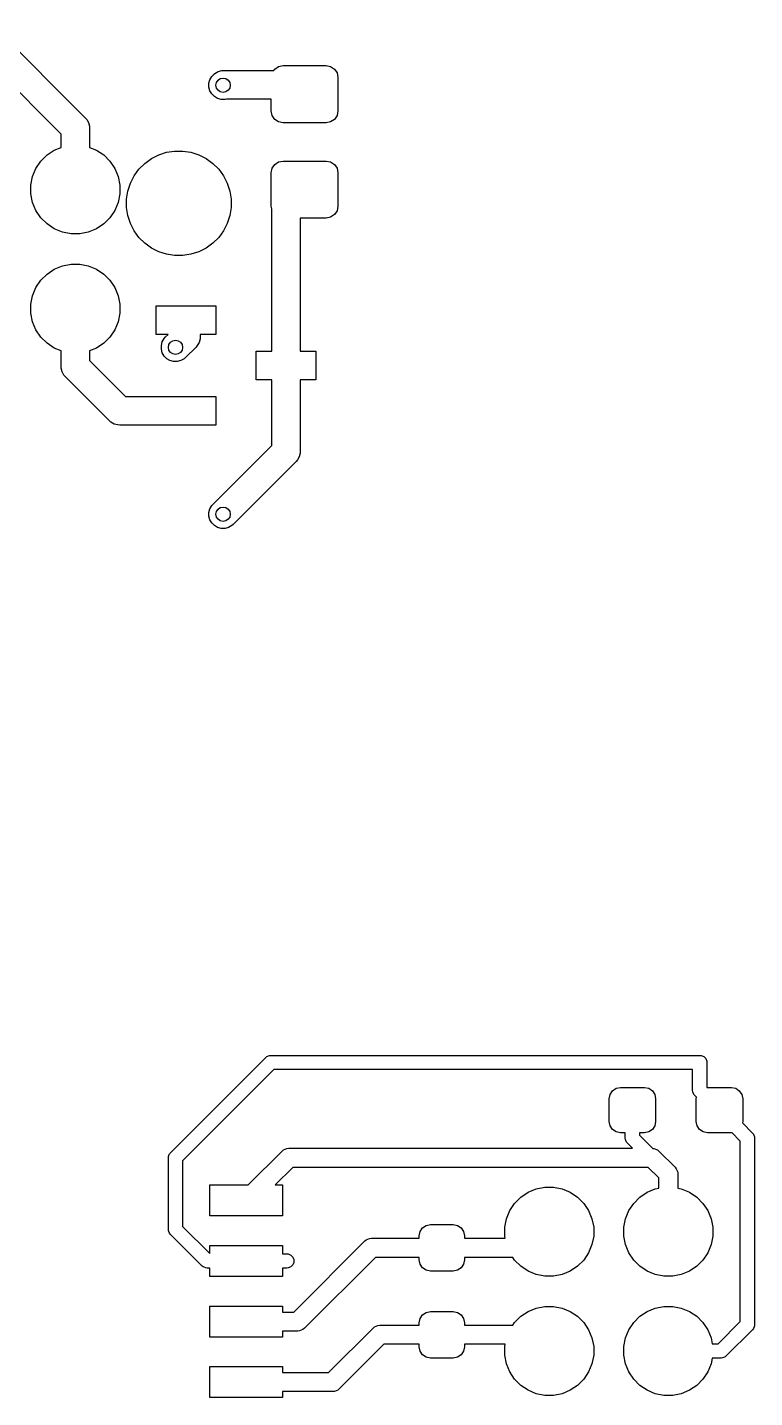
# Model space of a CAD drawing. Header units: inches. Extents: x 1.32 to 5.22, y -7.01 to -1.14.
# Drawn here: x 4.523 to 5.124, y -2.304 to -1.173 of the extents above; entities that cross this region are included whole.
import ezdxf

# ---------------------------------------------------------------- set-up
doc = ezdxf.new("R2010")
doc.units = ezdxf.units.IN
doc.header["$MEASUREMENT"] = 0
doc.layers.add('B.Cu', color=153, linetype='CONTINUOUS', true_color=0x4d7fc4)

msp = doc.modelspace()

# ---------------------------------------------------------------- linework, layer by layer
at = {"layer": 'B.Cu', "linetype": 'CONTINUOUS'}
for p, q in [((4.4965, -1.1728), (4.5713, -1.2476)), ((4.5512, -1.2608), (4.4833, -1.1929)), ((4.6771, -1.2117), (4.6782, -1.2107)), ((4.6782, -1.2107), (4.6809, -1.2092)), ((4.6809, -1.2092), (4.6839, -1.2084)), ((4.6839, -1.2084), (4.6854, -1.2083)), ((4.6854, -1.2083), (4.727, -1.2083)), ((4.727, -1.2083), (4.7277, -1.2072)), ((4.7277, -1.2072), (4.7309, -1.2051)), ((4.7309, -1.2051), (4.7346, -1.2043)), ((4.7346, -1.2043), (4.7701, -1.2043)), ((4.7701, -1.2043), (4.7738, -1.2051)), ((4.7738, -1.2051), (4.777, -1.2072)), ((4.777, -1.2072), (4.7792, -1.2104)), ((4.7792, -1.2104), (4.7799, -1.2142)), ((4.6733, -1.2189), (4.6741, -1.216)), ((4.6733, -1.222), (4.6733, -1.2189)), ((4.6741, -1.225), (4.6733, -1.222)), ((4.6741, -1.216), (4.6757, -1.2133)), ((4.6757, -1.2133), (4.6767, -1.2121)), ((4.6767, -1.2121), (4.6771, -1.2117)), ((4.7799, -1.2142), (4.7799, -1.2417)), ((4.6757, -1.2277), (4.6741, -1.225)), ((4.6778, -1.2298), (4.6757, -1.2277)), ((4.6805, -1.2314), (4.6778, -1.2298)), ((4.6835, -1.2322), (4.6805, -1.2314)), ((4.6866, -1.2322), (4.6835, -1.2322)), ((4.6877, -1.2319), (4.6866, -1.2322)), ((4.7248, -1.2319), (4.6877, -1.2319)), ((4.7248, -1.2417), (4.7248, -1.2319)), ((4.7256, -1.2455), (4.7248, -1.2417)), ((4.7799, -1.2417), (4.7792, -1.2455)), ((4.5713, -1.2476), (4.5724, -1.2487)), ((4.5724, -1.2487), (4.5739, -1.2514)), ((4.5739, -1.2514), (4.5747, -1.2544)), ((4.5747, -1.2544), (4.5748, -1.2559)), ((4.5748, -1.2559), (4.5748, -1.2718)), ((4.7277, -1.2487), (4.7256, -1.2455)), ((4.7309, -1.2508), (4.7277, -1.2487)), ((4.7346, -1.2516), (4.7309, -1.2508)), ((4.7701, -1.2516), (4.7346, -1.2516)), ((4.7738, -1.2508), (4.7701, -1.2516)), ((4.777, -1.2487), (4.7738, -1.2508)), ((4.7792, -1.2455), (4.777, -1.2487)), ((4.5512, -1.2718), (4.5512, -1.2608)), ((4.5345, -1.2832), (4.5396, -1.2781)), ((4.5396, -1.2781), (4.5456, -1.2741)), ((4.5456, -1.2741), (4.5512, -1.2718)), ((4.5748, -1.2718), (4.5804, -1.2741)), ((4.5804, -1.2741), (4.5864, -1.2781)), ((4.5864, -1.2781), (4.5915, -1.2832)), ((4.6258, -1.2811), (4.6319, -1.278)), ((4.6319, -1.278), (4.6383, -1.2759)), ((4.6383, -1.2759), (4.645, -1.2749)), ((4.645, -1.2749), (4.6518, -1.2749)), ((4.6518, -1.2749), (4.6585, -1.2759)), ((4.6585, -1.2759), (4.665, -1.278)), ((4.665, -1.278), (4.6711, -1.2811)), ((4.5277, -1.2959), (4.5304, -1.2892)), ((4.5304, -1.2892), (4.5345, -1.2832)), ((4.5915, -1.2832), (4.5955, -1.2892)), ((4.5955, -1.2892), (4.5983, -1.2959)), ((4.6115, -1.2954), (4.6155, -1.2899)), ((4.6155, -1.2899), (4.6203, -1.2851)), ((4.6203, -1.2851), (4.6258, -1.2811)), ((4.6711, -1.2811), (4.6766, -1.2851)), ((4.6766, -1.2851), (4.6814, -1.2899)), ((4.6814, -1.2899), (4.6854, -1.2954)), ((4.7248, -1.2929), (4.7256, -1.2891)), ((4.7256, -1.2891), (4.7277, -1.286)), ((4.7277, -1.286), (4.7309, -1.2838)), ((4.7309, -1.2838), (4.7346, -1.2831)), ((4.7346, -1.2831), (4.7701, -1.2831)), ((4.7701, -1.2831), (4.7738, -1.2838)), ((4.7738, -1.2838), (4.777, -1.286)), ((4.777, -1.286), (4.7792, -1.2891)), ((4.7792, -1.2891), (4.7799, -1.2929)), ((4.5263, -1.303), (4.5277, -1.2959)), ((4.5983, -1.2959), (4.5997, -1.303)), ((4.6084, -1.3015), (4.6115, -1.2954)), ((4.6854, -1.2954), (4.6884, -1.3015)), ((4.7248, -1.3205), (4.7248, -1.2929)), ((4.7799, -1.2929), (4.7799, -1.3205)), ((4.5263, -1.3102), (4.5263, -1.303)), ((4.5277, -1.3173), (4.5263, -1.3102)), ((4.5997, -1.3102), (4.5983, -1.3173)), ((4.5997, -1.303), (4.5997, -1.3102)), ((4.6053, -1.3146), (4.6063, -1.3079)), ((4.6063, -1.3079), (4.6084, -1.3015)), ((4.6884, -1.3015), (4.6905, -1.3079)), ((4.6905, -1.3079), (4.6916, -1.3146)), ((4.5304, -1.324), (4.5277, -1.3173)), ((4.5983, -1.3173), (4.5955, -1.324)), ((4.6053, -1.3214), (4.6053, -1.3146)), ((4.6063, -1.3281), (4.6053, -1.3214)), ((4.6916, -1.3214), (4.6905, -1.3281)), ((4.6916, -1.3146), (4.6916, -1.3214)), ((4.7252, -1.3225), (4.7248, -1.3205)), ((4.7252, -1.4402), (4.7252, -1.3225)), ((4.7799, -1.3205), (4.7792, -1.3242)), ((4.5345, -1.33), (4.5304, -1.324)), ((4.5396, -1.3351), (4.5345, -1.33)), ((4.5456, -1.3392), (4.5396, -1.3351)), ((4.5864, -1.3351), (4.5804, -1.3392)), ((4.5915, -1.33), (4.5864, -1.3351)), ((4.5955, -1.324), (4.5915, -1.33)), ((4.6084, -1.3346), (4.6063, -1.3281)), ((4.6115, -1.3407), (4.6084, -1.3346)), ((4.6884, -1.3346), (4.6854, -1.3407)), ((4.6905, -1.3281), (4.6884, -1.3346)), ((4.7701, -1.3303), (4.7488, -1.3303)), ((4.7488, -1.3303), (4.7488, -1.4402)), ((4.7738, -1.3296), (4.7701, -1.3303)), ((4.777, -1.3274), (4.7738, -1.3296)), ((4.7792, -1.3242), (4.777, -1.3274)), ((4.5523, -1.3419), (4.5456, -1.3392)), ((4.5594, -1.3433), (4.5523, -1.3419)), ((4.5666, -1.3433), (4.5594, -1.3433)), ((4.5737, -1.3419), (4.5666, -1.3433)), ((4.5804, -1.3392), (4.5737, -1.3419)), ((4.6155, -1.3462), (4.6115, -1.3407)), ((4.6203, -1.351), (4.6155, -1.3462)), ((4.6814, -1.3462), (4.6766, -1.351)), ((4.6854, -1.3407), (4.6814, -1.3462)), ((4.6258, -1.355), (4.6203, -1.351)), ((4.6319, -1.358), (4.6258, -1.355)), ((4.6711, -1.355), (4.665, -1.358)), ((4.6766, -1.351), (4.6711, -1.355)), ((4.5523, -1.3697), (4.5594, -1.3683)), ((4.5594, -1.3683), (4.5666, -1.3683)), ((4.5666, -1.3683), (4.5737, -1.3697)), ((4.6383, -1.3601), (4.6319, -1.358)), ((4.645, -1.3612), (4.6383, -1.3601)), ((4.6518, -1.3612), (4.645, -1.3612)), ((4.6585, -1.3601), (4.6518, -1.3612)), ((4.665, -1.358), (4.6585, -1.3601)), ((4.5345, -1.3816), (4.5396, -1.3765)), ((4.5396, -1.3765), (4.5456, -1.3725)), ((4.5456, -1.3725), (4.5523, -1.3697)), ((4.5737, -1.3697), (4.5804, -1.3725)), ((4.5804, -1.3725), (4.5864, -1.3765)), ((4.5864, -1.3765), (4.5915, -1.3816)), ((4.5277, -1.3943), (4.5304, -1.3876)), ((4.5304, -1.3876), (4.5345, -1.3816)), ((4.5915, -1.3816), (4.5955, -1.3876)), ((4.5955, -1.3876), (4.5983, -1.3943)), ((4.5263, -1.4014), (4.5277, -1.3943)), ((4.5263, -1.4087), (4.5263, -1.4014)), ((4.5983, -1.3943), (4.5997, -1.4014)), ((4.5997, -1.4014), (4.5997, -1.4087)), ((4.6297, -1.4264), (4.6297, -1.4028)), ((4.6297, -1.4028), (4.6789, -1.4028)), ((4.6789, -1.4028), (4.6789, -1.4264)), ((4.5277, -1.4158), (4.5263, -1.4087)), ((4.5997, -1.4087), (4.5983, -1.4158)), ((4.5304, -1.4224), (4.5277, -1.4158)), ((4.5345, -1.4285), (4.5304, -1.4224)), ((4.5955, -1.4224), (4.5915, -1.4285)), ((4.5983, -1.4158), (4.5955, -1.4224)), ((4.5396, -1.4336), (4.5345, -1.4285)), ((4.5456, -1.4376), (4.5396, -1.4336)), ((4.5864, -1.4336), (4.5804, -1.4376)), ((4.5915, -1.4285), (4.5864, -1.4336)), ((4.6396, -1.4264), (4.6297, -1.4264)), ((4.634, -1.4355), (4.6348, -1.4325)), ((4.634, -1.4385), (4.634, -1.4355)), ((4.6348, -1.4325), (4.6363, -1.4298)), ((4.6363, -1.4298), (4.6373, -1.4287)), ((4.6373, -1.4287), (4.6396, -1.4264)), ((4.6627, -1.4367), (4.654, -1.4454)), ((4.6637, -1.4355), (4.6627, -1.4367)), ((4.6652, -1.4329), (4.6637, -1.4355)), ((4.666, -1.4299), (4.6652, -1.4329)), ((4.6661, -1.4283), (4.666, -1.4299)), ((4.6789, -1.4264), (4.6661, -1.4264)), ((4.6661, -1.4264), (4.6661, -1.4283)), ((4.5512, -1.4399), (4.5456, -1.4376)), ((4.5512, -1.4528), (4.5512, -1.4399)), ((4.5804, -1.4376), (4.5748, -1.4399)), ((4.5748, -1.4399), (4.5748, -1.4479)), ((4.5748, -1.4479), (4.6045, -1.4776)), ((4.6348, -1.4415), (4.634, -1.4385)), ((4.6363, -1.4442), (4.6348, -1.4415)), ((4.6385, -1.4464), (4.6363, -1.4442)), ((4.6411, -1.4479), (4.6385, -1.4464)), ((4.6441, -1.4487), (4.6411, -1.4479)), ((4.6502, -1.4479), (4.6472, -1.4487)), ((4.6529, -1.4464), (4.6502, -1.4479)), ((4.654, -1.4454), (4.6529, -1.4464)), ((4.7124, -1.4638), (4.7124, -1.4402)), ((4.7124, -1.4402), (4.7252, -1.4402)), ((4.7488, -1.4402), (4.7616, -1.4402)), ((4.7616, -1.4402), (4.7616, -1.4638)), ((4.5513, -1.4543), (4.5512, -1.4528)), ((4.5521, -1.4573), (4.5513, -1.4543)), ((4.5536, -1.4599), (4.5521, -1.4573)), ((4.6472, -1.4487), (4.6441, -1.4487)), ((4.5546, -1.4611), (4.5536, -1.4599)), ((4.5913, -1.4977), (4.5546, -1.4611)), ((4.7252, -1.4638), (4.7124, -1.4638)), ((4.7252, -1.5179), (4.7252, -1.4638)), ((4.7616, -1.4638), (4.7488, -1.4638)), ((4.7488, -1.4638), (4.7488, -1.5228)), ((4.6045, -1.4776), (4.6543, -1.4776)), ((4.6543, -1.4776), (4.6789, -1.4776)), ((4.6789, -1.4776), (4.6789, -1.5012)), ((4.5924, -1.4987), (4.5913, -1.4977)), ((4.5951, -1.5003), (4.5924, -1.4987)), ((4.5981, -1.5011), (4.5951, -1.5003)), ((4.5996, -1.5012), (4.5981, -1.5011)), ((4.6297, -1.5012), (4.5996, -1.5012)), ((4.6789, -1.5012), (4.6297, -1.5012)), ((4.6767, -1.5665), (4.7252, -1.5179)), ((4.7479, -1.5274), (4.7464, -1.53)), ((4.7487, -1.5244), (4.7479, -1.5274)), ((4.7488, -1.5228), (4.7487, -1.5244)), ((4.7454, -1.5312), (4.6934, -1.5832)), ((4.7464, -1.53), (4.7454, -1.5312)), ((4.6733, -1.5733), (4.6741, -1.5703)), ((4.6741, -1.5703), (4.6757, -1.5676)), ((4.6757, -1.5676), (4.6767, -1.5665)), ((4.6733, -1.5763), (4.6733, -1.5733)), ((4.6741, -1.5793), (4.6733, -1.5763)), ((4.6757, -1.582), (4.6741, -1.5793)), ((4.6778, -1.5842), (4.6757, -1.582)), ((4.6805, -1.5857), (4.6778, -1.5842)), ((4.6922, -1.5842), (4.6896, -1.5857)), ((4.6934, -1.5832), (4.6922, -1.5842)), ((4.6835, -1.5865), (4.6805, -1.5857)), ((4.6866, -1.5865), (4.6835, -1.5865)), ((4.6896, -1.5857), (4.6866, -1.5865)), ((4.6415, -2.1021), (4.7202, -2.0234)), ((4.7202, -2.0234), (4.7211, -2.0226)), ((4.7211, -2.0226), (4.7224, -2.0221)), ((4.7224, -2.0221), (4.7233, -2.0218)), ((4.7233, -2.0218), (4.7244, -2.0217)), ((4.7244, -2.0217), (5.0787, -2.0217)), ((5.0787, -2.0217), (5.0799, -2.0218)), ((5.0799, -2.0218), (5.082, -2.0226)), ((5.082, -2.0226), (5.0837, -2.0243)), ((5.0837, -2.0243), (5.0845, -2.0264)), ((4.7269, -2.0335), (4.6516, -2.1087)), ((5.0728, -2.0335), (4.7269, -2.0335)), ((5.0728, -2.0507), (5.0728, -2.0335)), ((5.0845, -2.0264), (5.0846, -2.0276)), ((5.0846, -2.0276), (5.0846, -2.0482)), ((5.0039, -2.0576), (5.0046, -2.054)), ((5.0039, -2.0763), (5.0039, -2.0576)), ((5.0046, -2.054), (5.0067, -2.051)), ((5.0067, -2.051), (5.0097, -2.0489)), ((5.0097, -2.0489), (5.0133, -2.0482)), ((5.0133, -2.0482), (5.033, -2.0482)), ((5.033, -2.0482), (5.0366, -2.0489)), ((5.0366, -2.0489), (5.0396, -2.051)), ((5.0396, -2.051), (5.0416, -2.054)), ((5.0416, -2.054), (5.0423, -2.0576)), ((5.0423, -2.0576), (5.0423, -2.0763)), ((5.0729, -2.0518), (5.0728, -2.0507)), ((5.0738, -2.054), (5.0729, -2.0518)), ((5.0746, -2.0549), (5.0738, -2.054)), ((5.076, -2.0563), (5.0746, -2.0549)), ((5.0758, -2.0576), (5.076, -2.0563)), ((5.0758, -2.0763), (5.0758, -2.0576)), ((5.0846, -2.0482), (5.0847, -2.0483)), ((5.0847, -2.0483), (5.0851, -2.0482)), ((5.0851, -2.0482), (5.1048, -2.0482)), ((5.1048, -2.0482), (5.1084, -2.0489)), ((5.1084, -2.0489), (5.1114, -2.051)), ((5.1114, -2.051), (5.1135, -2.054)), ((5.1135, -2.054), (5.1142, -2.0576)), ((5.1142, -2.0576), (5.1142, -2.0763)), ((5.0046, -2.0799), (5.0039, -2.0763)), ((5.0067, -2.0829), (5.0046, -2.0799)), ((5.0416, -2.0799), (5.0396, -2.0829)), ((5.0423, -2.0763), (5.0416, -2.0799)), ((5.0765, -2.0799), (5.0758, -2.0763)), ((5.0785, -2.0829), (5.0765, -2.0799)), ((5.1142, -2.0763), (5.1139, -2.0775)), ((5.1139, -2.0775), (5.1223, -2.0859)), ((5.0097, -2.0849), (5.0067, -2.0829)), ((5.0133, -2.0856), (5.0097, -2.0849)), ((5.0172, -2.0856), (5.0133, -2.0856)), ((5.0172, -2.0901), (5.0172, -2.0856)), ((5.0173, -2.0912), (5.0172, -2.0901)), ((5.0182, -2.0933), (5.0173, -2.0912)), ((5.019, -2.0942), (5.0182, -2.0933)), ((5.033, -2.0856), (5.029, -2.0856)), ((5.029, -2.0856), (5.029, -2.0876)), ((5.029, -2.0876), (5.0399, -2.0985)), ((5.0366, -2.0849), (5.033, -2.0856)), ((5.0396, -2.0829), (5.0366, -2.0849)), ((5.0816, -2.0849), (5.0785, -2.0829)), ((5.0851, -2.0856), (5.0816, -2.0849)), ((5.1048, -2.0856), (5.0851, -2.0856)), ((5.1052, -2.0855), (5.1048, -2.0856)), ((5.1122, -2.0925), (5.1052, -2.0855)), ((5.1122, -2.2416), (5.1122, -2.0925)), ((5.1223, -2.0859), (5.123, -2.0868)), ((5.123, -2.0868), (5.1234, -2.0877)), ((5.1234, -2.0877), (5.1239, -2.0889)), ((5.1239, -2.0889), (5.124, -2.0901)), ((5.124, -2.0901), (5.124, -2.2441)), ((4.6399, -2.1051), (4.6406, -2.1035)), ((4.6406, -2.1035), (4.6408, -2.103)), ((4.6408, -2.103), (4.6415, -2.1021)), ((4.7057, -2.1287), (4.7337, -2.1007)), ((4.7337, -2.1007), (4.7349, -2.0998)), ((4.7349, -2.0998), (4.7377, -2.0986)), ((4.7377, -2.0986), (4.7393, -2.0984)), ((4.7393, -2.0984), (5.0231, -2.0984)), ((5.0231, -2.0984), (5.019, -2.0942)), ((5.0399, -2.0985), (5.0409, -2.0986)), ((5.0409, -2.0986), (5.0437, -2.0998)), ((5.0437, -2.0998), (5.0449, -2.1007)), ((5.0449, -2.1007), (5.0583, -2.1141)), ((4.6398, -2.1063), (4.6399, -2.1051)), ((4.6398, -2.1654), (4.6398, -2.1063)), ((4.6516, -2.1087), (4.6516, -2.1629)), ((4.7425, -2.1142), (4.7279, -2.1287)), ((5.0361, -2.1142), (4.7425, -2.1142)), ((5.0449, -2.1229), (5.0361, -2.1142)), ((5.0583, -2.1141), (5.0593, -2.1153)), ((5.0593, -2.1153), (5.0605, -2.1181)), ((5.0449, -2.1314), (5.0449, -2.1229)), ((5.0605, -2.1181), (5.0606, -2.1197)), ((5.0606, -2.1197), (5.0606, -2.1314)), ((4.674, -2.1543), (4.674, -2.1287)), ((4.674, -2.1287), (4.7057, -2.1287)), ((4.7279, -2.1287), (4.734, -2.1287)), ((4.734, -2.1287), (4.734, -2.1543)), ((4.9309, -2.1388), (4.9369, -2.1348)), ((4.9369, -2.1348), (4.9436, -2.132)), ((4.9436, -2.132), (4.9507, -2.1306)), ((4.9507, -2.1306), (4.9579, -2.1306)), ((4.9579, -2.1306), (4.965, -2.132)), ((4.965, -2.132), (4.9717, -2.1348)), ((4.9717, -2.1348), (4.9777, -2.1388)), ((5.0293, -2.1388), (5.0354, -2.1348)), ((5.0354, -2.1348), (5.042, -2.132)), ((5.042, -2.132), (5.0449, -2.1314)), ((5.0606, -2.1314), (5.0635, -2.132)), ((5.0635, -2.132), (5.0702, -2.1348)), ((5.0702, -2.1348), (5.0762, -2.1388)), ((4.919, -2.1566), (4.9218, -2.1499)), ((4.9218, -2.1499), (4.9258, -2.1439)), ((4.9258, -2.1439), (4.9309, -2.1388)), ((4.9777, -2.1388), (4.9829, -2.1439)), ((4.9829, -2.1439), (4.9869, -2.1499)), ((4.9869, -2.1499), (4.9897, -2.1566)), ((5.0174, -2.1566), (5.0202, -2.1499)), ((5.0202, -2.1499), (5.0242, -2.1439)), ((5.0242, -2.1439), (5.0293, -2.1388)), ((5.0762, -2.1388), (5.0813, -2.1439)), ((5.0813, -2.1439), (5.0853, -2.1499)), ((5.0853, -2.1499), (5.0881, -2.1566)), ((4.734, -2.1543), (4.674, -2.1543)), ((4.9176, -2.1637), (4.919, -2.1566)), ((4.9897, -2.1566), (4.9911, -2.1637)), ((5.016, -2.1637), (5.0174, -2.1566)), ((5.0881, -2.1566), (5.0895, -2.1637)), ((4.6399, -2.1665), (4.6398, -2.1654)), ((4.6401, -2.1671), (4.6399, -2.1665)), ((4.6408, -2.1686), (4.6401, -2.1671)), ((4.6415, -2.1695), (4.6408, -2.1686)), ((4.6677, -2.1957), (4.6415, -2.1695)), ((4.6516, -2.1629), (4.674, -2.1853)), ((4.847, -2.1708), (4.8478, -2.1672)), ((4.847, -2.1727), (4.847, -2.1708)), ((4.8478, -2.1672), (4.8498, -2.1642)), ((4.8498, -2.1642), (4.8528, -2.1621)), ((4.8528, -2.1621), (4.8564, -2.1614)), ((4.8564, -2.1614), (4.8751, -2.1614)), ((4.8751, -2.1614), (4.8787, -2.1621)), ((4.8787, -2.1621), (4.8817, -2.1642)), ((4.8817, -2.1642), (4.8837, -2.1672)), ((4.8837, -2.1672), (4.8844, -2.1708)), ((4.8844, -2.1708), (4.8844, -2.1727)), ((4.9176, -2.1709), (4.9176, -2.1637)), ((4.918, -2.1727), (4.9176, -2.1709)), ((4.9911, -2.1709), (4.9897, -2.178)), ((4.9911, -2.1637), (4.9911, -2.1709)), ((5.016, -2.1709), (5.016, -2.1637)), ((5.0174, -2.178), (5.016, -2.1709)), ((5.0895, -2.1709), (5.0881, -2.178)), ((5.0895, -2.1637), (5.0895, -2.1709)), ((4.674, -2.1853), (4.674, -2.1787)), ((4.674, -2.1787), (4.734, -2.1787)), ((4.734, -2.1787), (4.734, -2.1856)), ((4.7434, -2.2337), (4.802, -2.175)), ((4.802, -2.175), (4.8032, -2.1741)), ((4.8032, -2.1741), (4.806, -2.1729)), ((4.8032, -2.1741), (4.8032, -2.1741)), ((4.806, -2.1729), (4.8076, -2.1727)), ((4.8076, -2.1727), (4.847, -2.1727)), ((4.8844, -2.1727), (4.918, -2.1727)), ((4.9897, -2.178), (4.9869, -2.1847)), ((5.0202, -2.1847), (5.0174, -2.178)), ((5.0881, -2.178), (5.0853, -2.1847)), ((4.734, -2.1856), (4.7376, -2.1856)), ((4.7376, -2.1856), (4.7388, -2.1857)), ((4.7388, -2.1857), (4.7409, -2.1866)), ((4.7409, -2.1866), (4.7425, -2.1883)), ((4.7425, -2.1948), (4.7409, -2.1964)), ((4.7425, -2.1883), (4.7434, -2.1904)), ((4.7434, -2.1927), (4.7425, -2.1948)), ((4.7434, -2.1904), (4.7434, -2.1927)), ((4.8108, -2.1885), (4.7522, -2.2471)), ((4.847, -2.1885), (4.8108, -2.1885)), ((4.847, -2.1905), (4.847, -2.1885)), ((4.8478, -2.194), (4.847, -2.1905)), ((4.8498, -2.1971), (4.8478, -2.194)), ((4.8837, -2.194), (4.8817, -2.1971)), ((4.8844, -2.1905), (4.8837, -2.194)), ((4.9243, -2.1885), (4.8844, -2.1885)), ((4.8844, -2.1885), (4.8844, -2.1905)), ((4.9258, -2.1907), (4.9243, -2.1885)), ((4.9309, -2.1959), (4.9258, -2.1907)), ((4.9829, -2.1907), (4.9777, -2.1959)), ((4.9869, -2.1847), (4.9829, -2.1907)), ((5.0242, -2.1907), (5.0202, -2.1847)), ((5.0293, -2.1959), (5.0242, -2.1907)), ((5.0813, -2.1907), (5.0762, -2.1959)), ((5.0853, -2.1847), (5.0813, -2.1907)), ((4.6686, -2.1964), (4.6677, -2.1957)), ((4.6693, -2.1967), (4.6686, -2.1964)), ((4.6707, -2.1973), (4.6693, -2.1967)), ((4.6719, -2.1974), (4.6707, -2.1973)), ((4.674, -2.1974), (4.6719, -2.1974)), ((4.674, -2.2043), (4.674, -2.1974)), ((4.734, -2.2043), (4.674, -2.2043)), ((4.7376, -2.1974), (4.734, -2.1974)), ((4.734, -2.1974), (4.734, -2.2043)), ((4.7388, -2.1973), (4.7376, -2.1974)), ((4.7409, -2.1964), (4.7388, -2.1973)), ((4.8528, -2.1991), (4.8498, -2.1971)), ((4.8564, -2.1998), (4.8528, -2.1991)), ((4.8751, -2.1998), (4.8564, -2.1998)), ((4.8787, -2.1991), (4.8751, -2.1998)), ((4.8817, -2.1971), (4.8787, -2.1991)), ((4.9369, -2.1999), (4.9309, -2.1959)), ((4.9436, -2.2026), (4.9369, -2.1999)), ((4.9507, -2.2041), (4.9436, -2.2026)), ((4.9579, -2.2041), (4.9507, -2.2041)), ((4.965, -2.2026), (4.9579, -2.2041)), ((4.9717, -2.1999), (4.965, -2.2026)), ((4.9777, -2.1959), (4.9717, -2.1999)), ((5.0354, -2.1999), (5.0293, -2.1959)), ((5.042, -2.2026), (5.0354, -2.1999)), ((5.0491, -2.2041), (5.042, -2.2026)), ((5.0564, -2.2041), (5.0491, -2.2041)), ((5.0635, -2.2026), (5.0564, -2.2041)), ((5.0702, -2.1999), (5.0635, -2.2026)), ((5.0762, -2.1959), (5.0702, -2.1999)), ((4.674, -2.2543), (4.674, -2.2287)), ((4.674, -2.2287), (4.734, -2.2287)), ((4.734, -2.2287), (4.734, -2.2337)), ((4.9436, -2.2304), (4.9507, -2.229)), ((4.9507, -2.229), (4.9579, -2.229)), ((4.9579, -2.229), (4.965, -2.2304)), ((5.042, -2.2304), (5.0491, -2.229)), ((5.0491, -2.229), (5.0564, -2.229)), ((5.0564, -2.229), (5.0635, -2.2304)), ((4.734, -2.2337), (4.7434, -2.2337)), ((4.847, -2.2426), (4.8478, -2.239)), ((4.8478, -2.239), (4.8498, -2.236)), ((4.8498, -2.236), (4.8528, -2.234)), ((4.8528, -2.234), (4.8564, -2.2333)), ((4.8564, -2.2333), (4.8751, -2.2333)), ((4.8751, -2.2333), (4.8787, -2.234)), ((4.8787, -2.234), (4.8817, -2.236)), ((4.8817, -2.236), (4.8837, -2.239)), ((4.8837, -2.239), (4.8844, -2.2426)), ((4.9258, -2.2423), (4.9309, -2.2372)), ((4.9309, -2.2372), (4.9369, -2.2332)), ((4.9369, -2.2332), (4.9436, -2.2304)), ((4.965, -2.2304), (4.9717, -2.2332)), ((4.9717, -2.2332), (4.9777, -2.2372)), ((4.9777, -2.2372), (4.9829, -2.2423)), ((5.0242, -2.2423), (5.0293, -2.2372)), ((5.0293, -2.2372), (5.0354, -2.2332)), ((5.0354, -2.2332), (5.042, -2.2304)), ((5.0635, -2.2304), (5.0702, -2.2332)), ((5.0702, -2.2332), (5.0762, -2.2372)), ((5.0762, -2.2372), (5.0813, -2.2423)), ((4.7467, -2.2494), (4.734, -2.2494)), ((4.734, -2.2494), (4.734, -2.2543)), ((4.7482, -2.2493), (4.7467, -2.2494)), ((4.751, -2.2481), (4.7482, -2.2493)), ((4.7522, -2.2471), (4.751, -2.2481)), ((4.7721, -2.2837), (4.8089, -2.2469)), ((4.8089, -2.2469), (4.8101, -2.2459)), ((4.8101, -2.2459), (4.8129, -2.2447)), ((4.8129, -2.2447), (4.8145, -2.2446)), ((4.8145, -2.2446), (4.847, -2.2446)), ((4.847, -2.2446), (4.847, -2.2426)), ((4.8844, -2.2426), (4.8844, -2.2446)), ((4.8844, -2.2446), (4.9243, -2.2446)), ((4.9243, -2.2446), (4.9258, -2.2423)), ((4.9829, -2.2423), (4.9869, -2.2483)), ((4.9869, -2.2483), (4.9897, -2.255)), ((5.0174, -2.255), (5.0202, -2.2483)), ((5.0202, -2.2483), (5.0242, -2.2423)), ((5.0813, -2.2423), (5.0853, -2.2483)), ((5.0853, -2.2483), (5.0881, -2.255)), ((5.094, -2.2598), (5.1122, -2.2416)), ((5.1223, -2.2483), (5.1006, -2.2699)), ((5.123, -2.2474), (5.1223, -2.2483)), ((5.1236, -2.2459), (5.123, -2.2474)), ((5.1239, -2.2452), (5.1236, -2.2459)), ((5.124, -2.2441), (5.1239, -2.2452)), ((4.734, -2.2543), (4.674, -2.2543)), ((4.8177, -2.2603), (4.781, -2.2971)), ((4.847, -2.2603), (4.8177, -2.2603)), ((4.847, -2.2623), (4.847, -2.2603)), ((4.8478, -2.2659), (4.847, -2.2623)), ((4.8844, -2.2623), (4.8837, -2.2659)), ((4.918, -2.2603), (4.8844, -2.2603)), ((4.8844, -2.2603), (4.8844, -2.2623)), ((4.9176, -2.2621), (4.918, -2.2603)), ((4.9176, -2.2694), (4.9176, -2.2621)), ((4.9897, -2.255), (4.9911, -2.2621)), ((4.9911, -2.2621), (4.9911, -2.2694)), ((5.016, -2.2621), (5.0174, -2.255)), ((5.016, -2.2694), (5.016, -2.2621)), ((5.0881, -2.255), (5.089, -2.2598)), ((5.089, -2.2598), (5.094, -2.2598)), ((4.8498, -2.2689), (4.8478, -2.2659)), ((4.8528, -2.2709), (4.8498, -2.2689)), ((4.8564, -2.2717), (4.8528, -2.2709)), ((4.8751, -2.2717), (4.8564, -2.2717)), ((4.8787, -2.2709), (4.8751, -2.2717)), ((4.8817, -2.2689), (4.8787, -2.2709)), ((4.8837, -2.2659), (4.8817, -2.2689)), ((4.919, -2.2765), (4.9176, -2.2694)), ((4.9911, -2.2694), (4.9897, -2.2765)), ((5.0174, -2.2765), (5.016, -2.2694)), ((5.089, -2.2717), (5.0881, -2.2765)), ((5.0965, -2.2717), (5.089, -2.2717)), ((5.0976, -2.2715), (5.0965, -2.2717)), ((5.0991, -2.2709), (5.0976, -2.2715)), ((5.0997, -2.2707), (5.0991, -2.2709)), ((5.1006, -2.2699), (5.0997, -2.2707)), ((4.674, -2.3043), (4.674, -2.2787)), ((4.674, -2.2787), (4.734, -2.2787)), ((4.734, -2.2787), (4.734, -2.2837)), ((4.734, -2.2837), (4.7721, -2.2837)), ((4.9218, -2.2831), (4.919, -2.2765)), ((4.9258, -2.2892), (4.9218, -2.2831)), ((4.9869, -2.2831), (4.9829, -2.2892)), ((4.9897, -2.2765), (4.9869, -2.2831)), ((5.0202, -2.2831), (5.0174, -2.2765)), ((5.0242, -2.2892), (5.0202, -2.2831)), ((5.0853, -2.2831), (5.0813, -2.2892)), ((5.0881, -2.2765), (5.0853, -2.2831)), ((4.781, -2.2971), (4.7798, -2.2981)), ((4.9309, -2.2943), (4.9258, -2.2892)), ((4.9369, -2.2983), (4.9309, -2.2943)), ((4.9777, -2.2943), (4.9717, -2.2983)), ((4.9829, -2.2892), (4.9777, -2.2943)), ((5.0293, -2.2943), (5.0242, -2.2892)), ((5.0354, -2.2983), (5.0293, -2.2943)), ((5.0762, -2.2943), (5.0702, -2.2983)), ((5.0813, -2.2892), (5.0762, -2.2943)), ((4.734, -2.3043), (4.674, -2.3043)), ((4.7754, -2.2994), (4.734, -2.2994)), ((4.734, -2.2994), (4.734, -2.3043)), ((4.7769, -2.2993), (4.7754, -2.2994)), ((4.7798, -2.2981), (4.7769, -2.2993)), ((4.9436, -2.3011), (4.9369, -2.2983)), ((4.9507, -2.3025), (4.9436, -2.3011)), ((4.9579, -2.3025), (4.9507, -2.3025)), ((4.965, -2.3011), (4.9579, -2.3025)), ((4.9717, -2.2983), (4.965, -2.3011)), ((5.042, -2.3011), (5.0354, -2.2983)), ((5.0491, -2.3025), (5.042, -2.3011)), ((5.0564, -2.3025), (5.0491, -2.3025)), ((5.0635, -2.3011), (5.0564, -2.3025)), ((5.0702, -2.2983), (5.0635, -2.3011))]:
    msp.add_line(p, q, dxfattribs=at)
at = {"layer": 'B.Cu'}
for centre in [(4.685, -1.2205), (4.6457, -1.437), (4.685, -1.5748)]:
    msp.add_circle(centre, 0.00591, dxfattribs=at)

doc.saveas('drawing.dxf')
